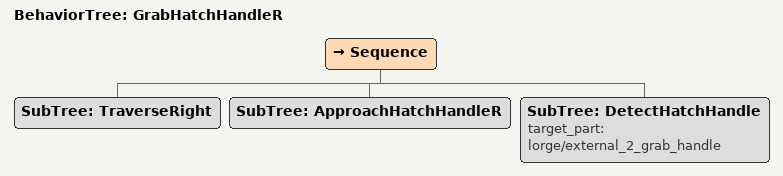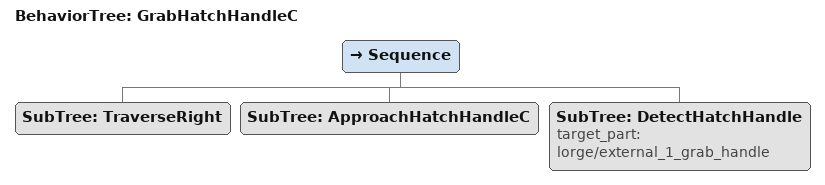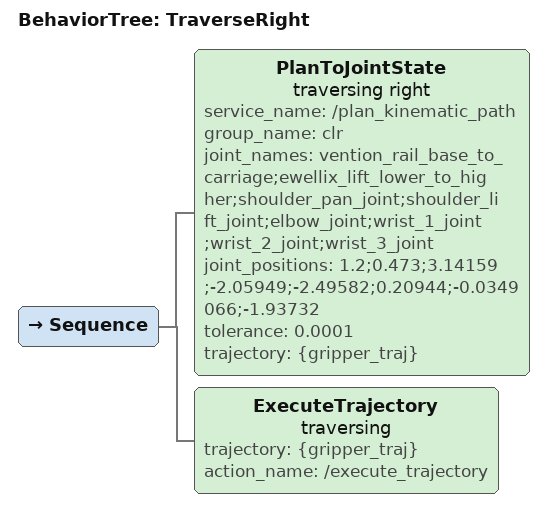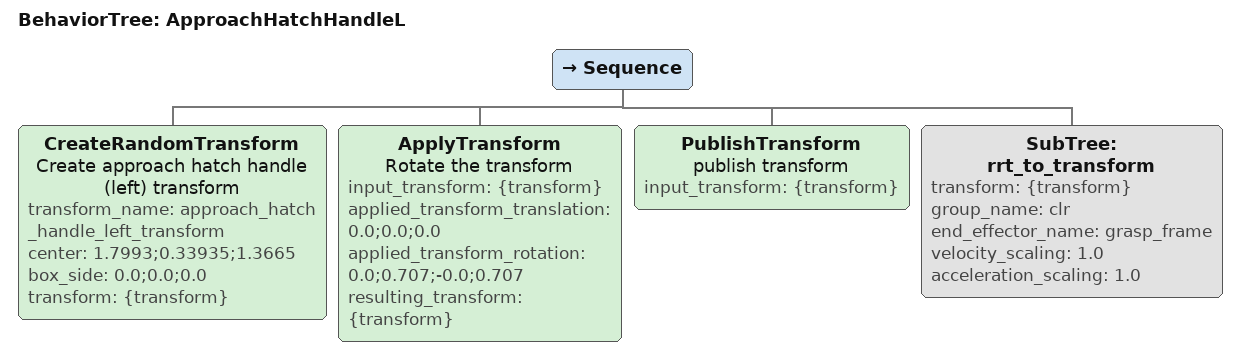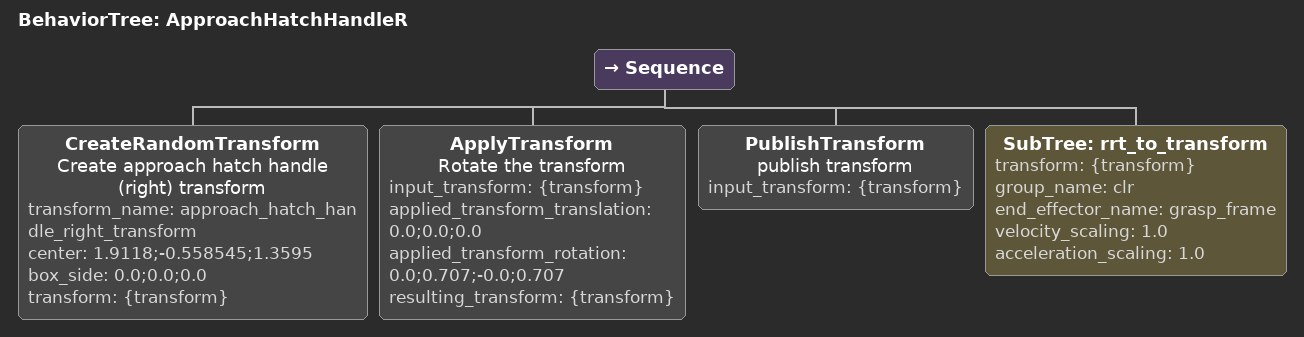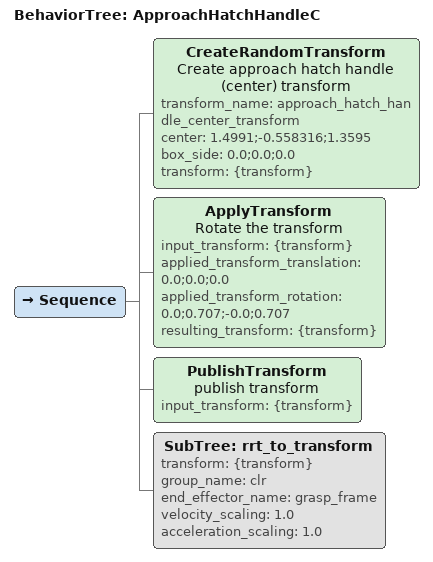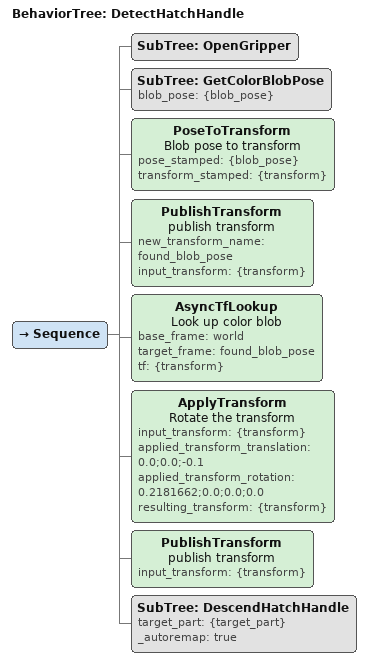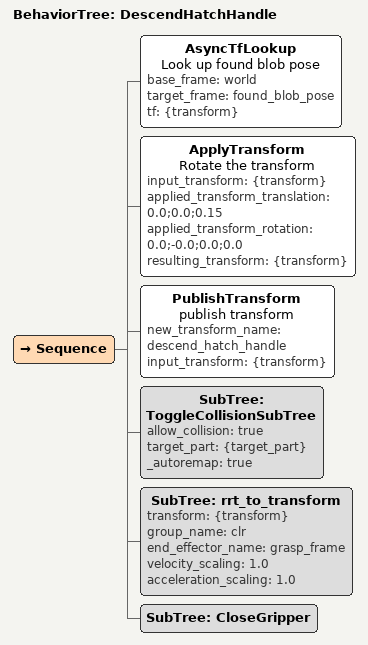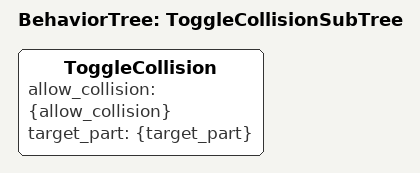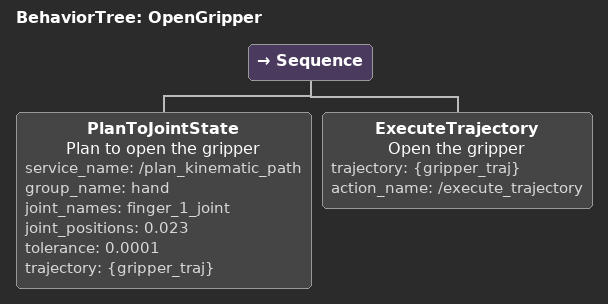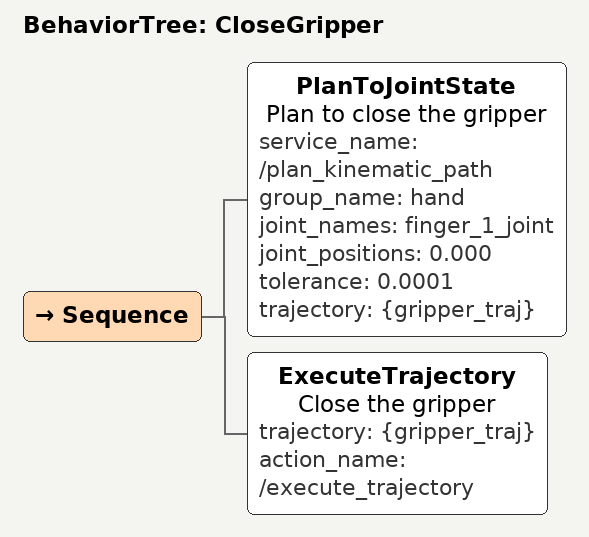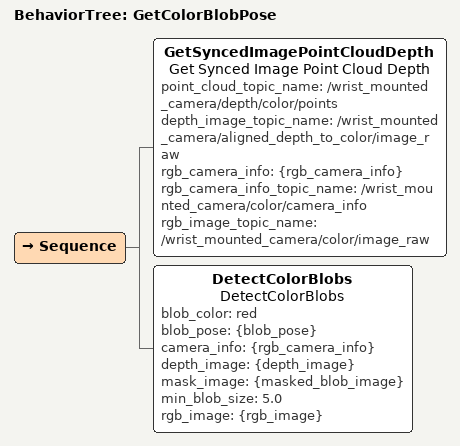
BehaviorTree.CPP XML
<root BTCPP_format="4"
    main_tree_to_execute="GrabHatchHandleR">

    <BehaviorTree ID="GrabHatchHandleR">
        <Sequence>

            <SubTree ID="TraverseRight"/>

            <SubTree ID="ApproachHatchHandleR"/>

            <SubTree ID="DetectHatchHandle" target_part="lorge/external_2_grab_handle" />

        </Sequence>
    </BehaviorTree>

    <BehaviorTree ID="GrabHatchHandleC">
        <Sequence>

            <SubTree ID="TraverseRight"/>

            <SubTree ID="ApproachHatchHandleC"/>

            <SubTree ID="DetectHatchHandle" target_part="lorge/external_1_grab_handle"/>

        </Sequence>
    </BehaviorTree>

    <BehaviorTree ID="TraverseRight">
        <Sequence>
            <PlanToJointState
                name="traversing right"
                service_name="/plan_kinematic_path"
                group_name= "clr"
                joint_names="vention_rail_base_to_carriage;ewellix_lift_lower_to_higher;shoulder_pan_joint;shoulder_lift_joint;elbow_joint;wrist_1_joint;wrist_2_joint;wrist_3_joint"
                joint_positions="1.2;0.473;3.14159;-2.05949;-2.49582;0.20944;-0.0349066;-1.93732"
                tolerance="0.0001"
                trajectory="{gripper_traj}"/>

            <ExecuteTrajectory
                name="traversing"
                trajectory="{gripper_traj}"
                action_name="/execute_trajectory"/>

        </Sequence>
    </BehaviorTree>

    <BehaviorTree ID="ApproachHatchHandleL">
        <Sequence>
            <CreateRandomTransform
                name="Create approach hatch handle (left) transform"
                transform_name="approach_hatch_handle_left_transform"
                center="1.7993;0.33935;1.3665"
                box_side="0.0;0.0;0.0"
                transform="{transform}"/>

            <ApplyTransform name="Rotate the transform"
                input_transform="{transform}"
                applied_transform_translation="0.0;0.0;0.0"
                applied_transform_rotation="0.0;0.707;-0.0;0.707"
                resulting_transform="{transform}"
                />

            <PublishTransform
                name="publish transform"
                input_transform="{transform}"
                />

            <SubTree ID="rrt_to_transform"
                transform="{transform}"
                group_name="clr"
                end_effector_name="grasp_frame"
                velocity_scaling="1.0"
                acceleration_scaling="1.0"
                />
        </Sequence>
    </BehaviorTree>

    <BehaviorTree ID="ApproachHatchHandleR">
        <Sequence>
            <CreateRandomTransform
                name="Create approach hatch handle (right) transform"
                transform_name="approach_hatch_handle_right_transform"
                center="1.9118;-0.558545;1.3595"
                box_side="0.0;0.0;0.0"
                transform="{transform}"/>

            <ApplyTransform name="Rotate the transform"
                input_transform="{transform}"
                applied_transform_translation="0.0;0.0;0.0"
                applied_transform_rotation="0.0;0.707;-0.0;0.707"
                resulting_transform="{transform}"
                />

            <PublishTransform
                name="publish transform"
                input_transform="{transform}"
                />

            <SubTree ID="rrt_to_transform"
                transform="{transform}"
                group_name="clr"
                end_effector_name="grasp_frame"
                velocity_scaling="1.0"
                acceleration_scaling="1.0"
                />
        </Sequence>
    </BehaviorTree>

    <BehaviorTree ID="ApproachHatchHandleC">
        <Sequence>
            <CreateRandomTransform
                name="Create approach hatch handle (center) transform"
                transform_name="approach_hatch_handle_center_transform"
                center="1.4991;-0.558316;1.3595"
                box_side="0.0;0.0;0.0"
                transform="{transform}"/>

            <ApplyTransform name="Rotate the transform"
                input_transform="{transform}"
                applied_transform_translation="0.0;0.0;0.0"
                applied_transform_rotation="0.0;0.707;-0.0;0.707"
                resulting_transform="{transform}"
                />

            <PublishTransform
                name="publish transform"
                input_transform="{transform}"
                />

            <SubTree ID="rrt_to_transform"
                transform="{transform}"
                group_name="clr"
                end_effector_name="grasp_frame"
                velocity_scaling="1.0"
                acceleration_scaling="1.0"
                />
        </Sequence>
    </BehaviorTree>

    <BehaviorTree ID="DetectHatchHandle">
        <Sequence>
            <SubTree ID="OpenGripper"/>

            <!--Gets color blob frame-->
            <SubTree ID="GetColorBlobPose" blob_pose="{blob_pose}" />

            <PoseToTransform name="Blob pose to transform"
                pose_stamped="{blob_pose}"
                transform_stamped="{transform}"
                />

            <PublishTransform
                name="publish transform"
                new_transform_name="found_blob_pose"
                input_transform="{transform}"
                />

            <!-- Look up the frame that the color blob actually publishes -->
            <AsyncTfLookup name="Look up color blob"
                base_frame="world"
                target_frame="found_blob_pose"
                tf="{transform}"
                />

            <!--offsets found blob pose-->
            <ApplyTransform name="Rotate the transform"
                input_transform="{transform}"
                applied_transform_translation="0.0;0.0;-0.1"
                applied_transform_rotation="0.2181662;0.0;0.0;0.0"
                resulting_transform="{transform}"
            />

            <PublishTransform
                name="publish transform"
                input_transform="{transform}"
                />

            <SubTree ID="DescendHatchHandle" target_part="{target_part}" _autoremap="true"/>

        </Sequence>
    </BehaviorTree>

    <BehaviorTree ID="DescendHatchHandle">
        <Sequence>
            <AsyncTfLookup name="Look up found blob pose"
                    base_frame="world"
                    target_frame="found_blob_pose"
                    tf="{transform}"
                    />

            <ApplyTransform name="Rotate the transform"
                input_transform="{transform}"
                applied_transform_translation="0.0;0.0;0.15"
                applied_transform_rotation="0.0;-0.0;0.0;0.0"
                resulting_transform="{transform}"
                />

            <PublishTransform
                name="publish transform"
                new_transform_name="descend_hatch_handle"
                input_transform="{transform}"
                />
            <!-- "true" means disabling collisions (i.e., allowing touch) -->
            <SubTree ID="ToggleCollisionSubTree"
                     allow_collision="true"
                     target_part="{target_part}"
                    _autoremap="true" />

            <SubTree ID="rrt_to_transform"
                transform="{transform}"
                group_name="clr"
                end_effector_name="grasp_frame"
                velocity_scaling="1.0"
                acceleration_scaling="1.0"
                />

            <SubTree ID="CloseGripper"/>

        </Sequence>
    </BehaviorTree>

    <BehaviorTree ID="ToggleCollisionSubTree">
        <!-- Runs the underlying C++ Action Node -->
        <ToggleCollision allow_collision="{allow_collision}" target_part="{target_part}"/>
    </BehaviorTree>

    <BehaviorTree ID="OpenGripper">
        <Sequence>
            <PlanToJointState
                name="Plan to open the gripper"
                service_name="/plan_kinematic_path"
                group_name="hand"
                joint_names="finger_1_joint"
                joint_positions="0.023"
                tolerance="0.0001"
                trajectory="{gripper_traj}"/>

            <ExecuteTrajectory
                name="Open the gripper "
                trajectory="{gripper_traj}"
                action_name="/execute_trajectory"/>
        </Sequence>
    </BehaviorTree>

    <BehaviorTree ID="CloseGripper">
        <Sequence>
            <PlanToJointState
                name="Plan to close the gripper"
                service_name="/plan_kinematic_path"
                group_name="hand"
                joint_names="finger_1_joint"
                joint_positions="0.000"
                tolerance="0.0001"
                trajectory="{gripper_traj}"/>

            <ExecuteTrajectory
                name="Close the gripper"
                trajectory="{gripper_traj}"
                action_name="/execute_trajectory"/>
        </Sequence>
    </BehaviorTree>

    <BehaviorTree ID="GetColorBlobPose">
        <Sequence>
            <GetSyncedImagePointCloudDepth
                name="Get Synced Image Point Cloud Depth"
                point_cloud_topic_name="/wrist_mounted_camera/depth/color/points"
                depth_image_topic_name="/wrist_mounted_camera/aligned_depth_to_color/image_raw"
                rgb_camera_info="{rgb_camera_info}"
                rgb_camera_info_topic_name="/wrist_mounted_camera/color/camera_info"
                rgb_image_topic_name="/wrist_mounted_camera/color/image_raw"
            />

             <DetectColorBlobs
                name="DetectColorBlobs"
                blob_color="red"
                blob_pose="{blob_pose}"
                camera_info="{rgb_camera_info}"
                depth_image="{depth_image}"
                mask_image="{masked_blob_image}"
                min_blob_size="5.0"
                rgb_image="{rgb_image}"
            />

        </Sequence>
    </BehaviorTree>

</root>
